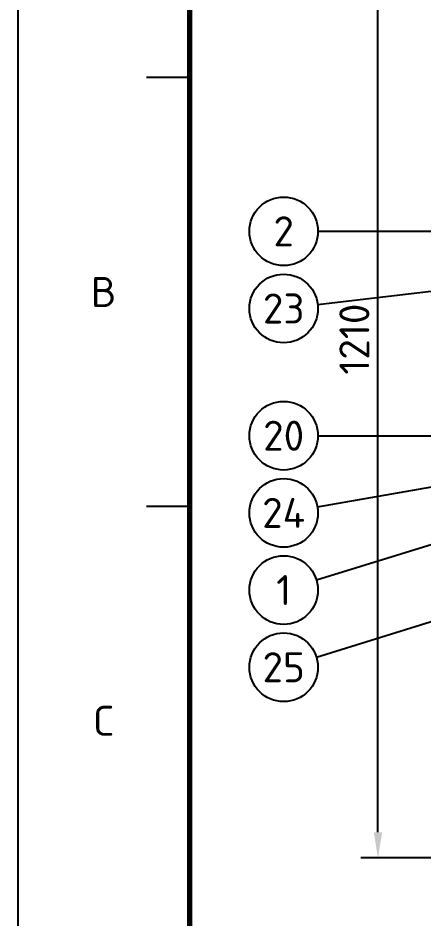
# Model space of a CAD drawing. Header units: millimetres. Extents: x 0 to 594, y 0 to 420.
# Drawn here: x 0 to 47.3, y 262 to 366.9 of the extents above; entities that cross this region are included whole.
import ezdxf
from ezdxf.enums import TextEntityAlignment as Align

# ---------------------------------------------------------------- set-up
doc = ezdxf.new("R2010")
doc.units = ezdxf.units.MM
for name, color, linetype, lineweight in [('04-COTA', 3, 'CONTINUOUS', 25), ('06-TEXTO', 7, 'CONTINUOUS', 25), ('07-RECUADRO', 7, 'CONTINUOUS', 70), ('08-FINA', 5, 'CONTINUOUS', 25)]:
    doc.layers.add(name, color=color, linetype=linetype, lineweight=lineweight)
doc.styles.add('ISO3098', font='isocpeur.ttf')
doc.dimstyles.new('FLAMA-ISO', dxfattribs={"dimtxt": 3.5, "dimasz": 3, "dimexe": 2, "dimexo": 1, "dimgap": 1, "dimtad": 1, "dimdec": 1, "dimtxsty": 'ISO3098', "dimcen": 2.5, "dimclrd": 3, "dimclre": 3, "dimclrt": 3, "dimazin": 3, "dimtfac": 1, "dimtmove": 0, "dimatfit": 3, "dimlwd": 25, "dimlwe": 25})

msp = doc.modelspace()

# ---------------------------------------------------------------- linework, layer by layer
at = {"layer": '07-RECUADRO'}
msp.add_lwpolyline([(20, 10), (584, 10), (584, 410), (20, 410)], close=True, dxfattribs=at)
at = {"layer": '08-FINA'}
for p, q in [((20, 360), (15, 360)), ((35, 342.075), (80.1, 342.075)), ((34.973, 333.539), (67.45, 337.328)), ((35, 318.24), (77.85, 318.24)), ((34.822, 301.421), (78.5, 314.925)), ((34.94, 309.933), (68.3, 315.8)), ((20, 310), (15, 310)), ((34.821, 292.424), (68.3, 302.8))]:
    msp.add_line(p, q, dxfattribs=at)
msp.add_lwpolyline([(0, 0), (594, 0), (594, 420), (0, 420)], close=True, dxfattribs=at)
for centre in [(31, 342.075), (31, 333.075), (31, 318.24), (31, 309.24), (31, 300.24), (31, 291.24)]:
    msp.add_circle(centre, 4, dxfattribs=at)

# ---------------------------------------------------------------- texts
at = {"layer": '06-TEXTO', "style": 'ISO3098'}
for s, p in [('2', (31, 342.075)), ('B', (10, 335)), ('23', (31, 333.075)), ('20', (31, 318.24)), ('24', (31, 309.24)), ('1', (31, 300.24)), ('25', (31, 291.24)), ('C', (10, 285))]:
    msp.add_text(s, height=3.5, dxfattribs=at).set_placement(p, align=Align.MIDDLE_CENTER)

# ---------------------------------------------------------------- dimensions: what is measured, and where the dimension line sits
at = {"layer": '04-COTA'}
msp.add_linear_dim(base=(42, 269), p1=(64, 269), p2=(64, 390), angle=90, dimstyle='FLAMA-ISO', override={"dimlfac": 10}, dxfattribs=at).render()

doc.saveas('drawing.dxf')
